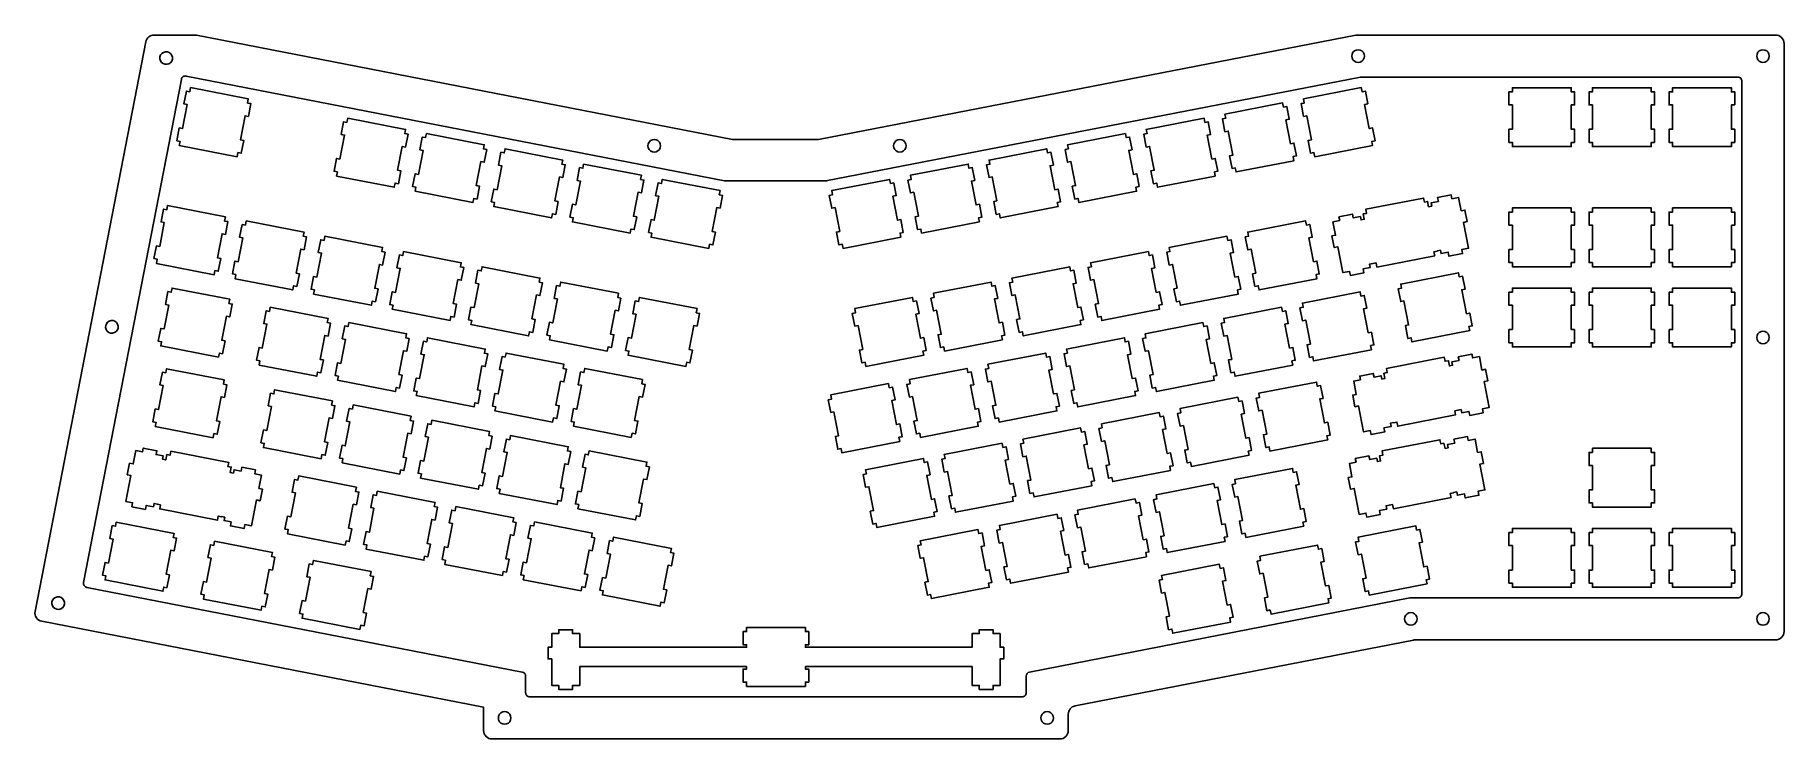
# Model space of a CAD drawing. Header units: millimetres. Extents: x -191 to 225, y 1 to 168.
import ezdxf

# ---------------------------------------------------------------- set-up
doc = ezdxf.new("R2010")
doc.units = ezdxf.units.MM
doc.layers.get('0').update_dxf_attribs({"linetype": 'CONTINUOUS'})

msp = doc.modelspace()

# ---------------------------------------------------------------- linework, layer by layer
for p, q in [((-161.18, 162.49), (-161.16, 162.96)), ((-161.05, 162.04), (-161.18, 162.49)), ((-161.16, 162.96), (-161, 163.4)), ((-161, 163.4), (-160.72, 163.77)), ((-160.72, 163.77), (-160.33, 164.03)), ((-160.33, 164.03), (-159.88, 164.16)), ((-159.88, 164.16), (-159.41, 164.14)), ((-159.41, 164.14), (-158.97, 163.98)), ((-158.97, 163.98), (-158.6, 163.69)), ((-158.6, 163.69), (-158.33, 163.3)), ((-158.22, 162.38), (-158.38, 161.94)), ((-158.33, 163.3), (-158.2, 162.85)), ((-158.2, 162.85), (-158.22, 162.38)), ((122.31, 163.15), (122.39, 163.62)), ((122.39, 162.69), (122.31, 163.15)), ((122.39, 163.62), (122.6, 164.04)), ((122.6, 162.27), (122.39, 162.69)), ((122.6, 164.04), (122.93, 164.37)), ((122.93, 161.94), (122.6, 162.27)), ((122.93, 164.37), (123.35, 164.58)), ((123.35, 164.58), (123.81, 164.65)), ((123.81, 164.65), (124.28, 164.58)), ((124.28, 164.58), (124.69, 164.37)), ((124.69, 164.37), (125.03, 164.04)), ((125.03, 162.27), (124.69, 161.94)), ((125.03, 164.04), (125.24, 163.62)), ((125.24, 162.69), (125.03, 162.27)), ((125.24, 163.62), (125.31, 163.15)), ((125.31, 163.15), (125.24, 162.69)), ((218.63, 163.15), (218.71, 163.62)), ((218.71, 162.69), (218.63, 163.15)), ((218.71, 163.62), (218.92, 164.04)), ((218.92, 162.27), (218.71, 162.69)), ((218.92, 164.04), (219.25, 164.37)), ((219.25, 161.94), (218.92, 162.27)), ((219.25, 164.37), (219.67, 164.58)), ((219.67, 164.58), (220.13, 164.65)), ((220.13, 164.65), (220.6, 164.58)), ((220.6, 164.58), (221.01, 164.37)), ((221.01, 164.37), (221.35, 164.04)), ((221.35, 162.27), (221.01, 161.94)), ((221.35, 164.04), (221.56, 163.62)), ((221.56, 162.69), (221.35, 162.27)), ((221.56, 163.62), (221.63, 163.15)), ((221.63, 163.15), (221.56, 162.69)), ((-160.79, 161.65), (-161.05, 162.04)), ((-160.42, 161.36), (-160.79, 161.65)), ((-159.98, 161.2), (-160.42, 161.36)), ((-159.51, 161.18), (-159.98, 161.2)), ((-159.06, 161.31), (-159.51, 161.18)), ((-158.67, 161.57), (-159.06, 161.31)), ((-158.38, 161.94), (-158.67, 161.57)), ((123.35, 161.73), (122.93, 161.94)), ((123.81, 161.65), (123.35, 161.73)), ((124.28, 161.73), (123.81, 161.65)), ((124.69, 161.94), (124.28, 161.73)), ((219.67, 161.73), (219.25, 161.94)), ((220.13, 161.65), (219.67, 161.73)), ((220.6, 161.73), (220.13, 161.65)), ((221.01, 161.94), (220.6, 161.73)), ((-173.92, 99.5), (-173.63, 99.87)), ((-173.63, 99.87), (-173.24, 100.13)), ((-173.24, 100.13), (-172.79, 100.26)), ((-172.79, 100.26), (-172.32, 100.25)), ((-172.32, 100.25), (-171.88, 100.09)), ((-171.88, 100.09), (-171.51, 99.8)), ((-174.1, 98.59), (-174.08, 99.06)), ((-173.97, 98.14), (-174.1, 98.59)), ((-174.08, 99.06), (-173.92, 99.5)), ((-173.71, 97.75), (-173.97, 98.14)), ((-173.34, 97.46), (-173.71, 97.75)), ((-172.9, 97.3), (-173.34, 97.46)), ((-172.43, 97.29), (-172.9, 97.3)), ((-171.98, 97.42), (-172.43, 97.29)), ((-171.59, 97.68), (-171.98, 97.42)), ((-171.3, 98.05), (-171.59, 97.68)), ((-171.51, 99.8), (-171.25, 99.41)), ((-171.14, 98.49), (-171.3, 98.05)), ((-171.25, 99.41), (-171.12, 98.96)), ((-171.12, 98.96), (-171.14, 98.49)), ((218.63, 96.24), (218.71, 96.7)), ((218.71, 95.78), (218.63, 96.24)), ((218.71, 96.7), (218.92, 97.12)), ((218.92, 95.36), (218.71, 95.78)), ((218.92, 97.12), (219.25, 97.45)), ((219.25, 97.45), (219.67, 97.67)), ((219.67, 97.67), (220.13, 97.74)), ((220.13, 97.74), (220.6, 97.67)), ((220.6, 97.67), (221.01, 97.45)), ((221.01, 97.45), (221.35, 97.12)), ((221.35, 97.12), (221.56, 96.7)), ((221.56, 95.78), (221.35, 95.36)), ((221.56, 96.7), (221.63, 96.24)), ((221.63, 96.24), (221.56, 95.78)), ((219.25, 95.03), (218.92, 95.36)), ((219.67, 94.81), (219.25, 95.03)), ((220.13, 94.74), (219.67, 94.81)), ((220.6, 94.81), (220.13, 94.74)), ((221.01, 95.03), (220.6, 94.81)), ((221.35, 95.36), (221.01, 95.03)), ((-186.87, 32.91), (-186.85, 33.38)), ((-186.85, 33.38), (-186.69, 33.82)), ((-186.69, 33.82), (-186.4, 34.19)), ((-186.4, 34.19), (-186.01, 34.45)), ((-186.01, 34.45), (-185.56, 34.58)), ((-185.56, 34.58), (-185.09, 34.56)), ((-185.09, 34.56), (-184.65, 34.4)), ((-184.65, 34.4), (-184.28, 34.12)), ((-184.28, 34.12), (-184.02, 33.73)), ((-184.02, 33.73), (-183.89, 33.28)), ((-186.74, 32.46), (-186.87, 32.91)), ((-186.47, 32.07), (-186.74, 32.46)), ((-186.1, 31.78), (-186.47, 32.07)), ((-185.66, 31.62), (-186.1, 31.78)), ((-185.19, 31.6), (-185.66, 31.62)), ((-184.74, 31.73), (-185.19, 31.6)), ((-184.35, 31.99), (-184.74, 31.73)), ((-184.06, 32.36), (-184.35, 31.99)), ((-183.9, 32.81), (-184.06, 32.36)), ((-183.89, 33.28), (-183.9, 32.81)), ((134.85, 29.33), (134.93, 29.79)), ((134.93, 28.86), (134.85, 29.33)), ((134.93, 29.79), (135.14, 30.21)), ((135.14, 30.21), (135.47, 30.54)), ((135.47, 30.54), (135.89, 30.75)), ((135.89, 30.75), (136.35, 30.83)), ((136.35, 30.83), (136.82, 30.75)), ((136.82, 30.75), (137.23, 30.54)), ((137.23, 30.54), (137.57, 30.21)), ((137.57, 30.21), (137.78, 29.79)), ((137.78, 29.79), (137.85, 29.33)), ((137.85, 29.33), (137.78, 28.86)), ((218.63, 29.33), (218.71, 29.79)), ((218.71, 28.86), (218.63, 29.33)), ((218.71, 29.79), (218.92, 30.21)), ((218.92, 30.21), (219.25, 30.54)), ((219.25, 30.54), (219.67, 30.75)), ((219.67, 30.75), (220.13, 30.83)), ((220.13, 30.83), (220.6, 30.75)), ((220.6, 30.75), (221.01, 30.54)), ((221.01, 30.54), (221.35, 30.21)), ((221.35, 30.21), (221.56, 29.79)), ((221.56, 29.79), (221.63, 29.33)), ((221.63, 29.33), (221.56, 28.86)), ((135.14, 28.45), (134.93, 28.86)), ((135.47, 28.11), (135.14, 28.45)), ((135.89, 27.9), (135.47, 28.11)), ((136.35, 27.83), (135.89, 27.9)), ((136.82, 27.9), (136.35, 27.83)), ((137.23, 28.11), (136.82, 27.9)), ((137.57, 28.45), (137.23, 28.11)), ((137.78, 28.86), (137.57, 28.45)), ((218.92, 28.45), (218.71, 28.86)), ((219.25, 28.11), (218.92, 28.45)), ((219.67, 27.9), (219.25, 28.11)), ((220.13, 27.83), (219.67, 27.9)), ((220.6, 27.9), (220.13, 27.83)), ((221.01, 28.11), (220.6, 27.9)), ((221.35, 28.45), (221.01, 28.11)), ((221.56, 28.86), (221.35, 28.45))]:
    msp.add_line(p, q)
for points in [[(225.13, 26.33), (225.13, 166.15, 0.414214), (223.13, 168.15), (123.7, 168.15, 0.047906), (123.32, 168.12), (-4.53, 143.33, -0.047922), (-4.91, 143.3), (-24.58, 143.3, -0.048018), (-24.96, 143.33), (-152.46, 168.12, 0.048033), (-152.84, 168.15), (-162.57, 168.15, 0.359037), (-164.53, 166.54), (-190.86, 31.1, 0.414214), (-189.28, 28.76), (-84.18, 8.33), (-84.18, 2.78, 0.414214), (-82.18, 0.78), (52.88, 0.78, 0.414214), (54.88, 2.78), (54.88, 6.68, -0.359037), (56.5, 8.64), (137, 24.29, -0.048033), (137.38, 24.33), (223.13, 24.33, 0.414214)], [(-73.18, 10.78), (43.88, 10.78, 0.414214), (44.88, 11.78), (44.88, 15.72, -0.35895), (45.69, 16.7), (136.13, 34.31, -0.048111), (136.32, 34.33), (214.13, 34.33, 0.414214), (215.13, 35.33), (215.13, 157.15, 0.414214), (214.13, 158.15), (124.56, 158.15, 0.047906), (124.37, 158.13), (-2.82, 133.48), (-26.49, 133.48, -0.048012), (-26.87, 133.52), (-154.91, 158.4, 0.414214), (-156.08, 157.61), (-179.33, 38, 0.414215), (-178.54, 36.83), (-74.99, 16.7, -0.359038), (-74.18, 15.72), (-74.18, 11.78, 0.414214)]]:
    msp.add_lwpolyline(points, format="xyb", close=True)
for points in [[(-160.79, 161.65), (-160.42, 161.36), (-159.98, 161.2), (-159.51, 161.18), (-159.06, 161.31), (-158.67, 161.57), (-158.38, 161.94), (-158.22, 162.38), (-158.2, 162.85), (-158.33, 163.3), (-158.6, 163.69), (-158.97, 163.98), (-159.41, 164.14), (-159.88, 164.16), (-160.33, 164.03), (-160.72, 163.77), (-161, 163.4), (-161.16, 162.96), (-161.18, 162.49), (-161.05, 162.04)], [(122.93, 161.94), (123.35, 161.73), (123.81, 161.65), (124.28, 161.73), (124.69, 161.94), (125.03, 162.27), (125.24, 162.69), (125.31, 163.15), (125.24, 163.62), (125.03, 164.04), (124.69, 164.37), (124.28, 164.58), (123.81, 164.65), (123.35, 164.58), (122.93, 164.37), (122.6, 164.04), (122.39, 163.62), (122.31, 163.15), (122.39, 162.69), (122.6, 162.27)], [(221.56, 162.69), (221.63, 163.15), (221.56, 163.62), (221.35, 164.04), (221.01, 164.37), (220.6, 164.58), (220.13, 164.65), (219.67, 164.58), (219.25, 164.37), (218.92, 164.04), (218.71, 163.62), (218.63, 163.15), (218.71, 162.69), (218.92, 162.27), (219.25, 161.94), (219.67, 161.73), (220.13, 161.65), (220.6, 161.73), (221.01, 161.94), (221.35, 162.27)], [(-157.16, 143.03), (-156.37, 142.87), (-156.56, 141.89), (-142.82, 139.22), (-142.63, 140.2), (-141.84, 140.05), (-141.25, 143.09), (-142.04, 143.25), (-140.93, 148.94), (-140.14, 148.79), (-139.55, 151.83), (-140.34, 151.98), (-140.15, 152.97), (-153.89, 155.64), (-154.08, 154.65), (-154.87, 154.81), (-155.46, 151.76), (-154.67, 151.61), (-155.78, 145.92), (-156.56, 146.07)], [(126.15, 151.76), (125.56, 154.81), (124.77, 154.65), (124.58, 155.64), (110.84, 152.97), (111.03, 151.98), (110.25, 151.83), (110.84, 148.79), (111.62, 148.94), (112.73, 143.25), (111.94, 143.09), (112.54, 140.05), (113.32, 140.2), (113.51, 139.22), (127.25, 141.89), (127.06, 142.87), (127.85, 143.03), (127.26, 146.07), (126.47, 145.92), (125.36, 151.61)], [(160.51, 151.53), (160.51, 145.73), (159.71, 145.73), (159.71, 142.63), (160.51, 142.63), (160.51, 141.63), (174.51, 141.63), (174.51, 142.63), (175.31, 142.63), (175.31, 145.73), (174.51, 145.73), (174.51, 151.53), (175.31, 151.53), (175.31, 154.63), (174.51, 154.63), (174.51, 155.63), (160.51, 155.63), (160.51, 154.63), (159.71, 154.63), (159.71, 151.53)], [(193.56, 151.53), (194.36, 151.53), (194.36, 154.63), (193.56, 154.63), (193.56, 155.63), (179.56, 155.63), (179.56, 154.63), (178.76, 154.63), (178.76, 151.53), (179.56, 151.53), (179.56, 145.73), (178.76, 145.73), (178.76, 142.63), (179.56, 142.63), (179.56, 141.63), (193.56, 141.63), (193.56, 142.63), (194.36, 142.63), (194.36, 145.73), (193.56, 145.73)], [(213.41, 151.53), (213.41, 154.63), (212.61, 154.63), (212.61, 155.63), (198.61, 155.63), (198.61, 154.63), (197.81, 154.63), (197.81, 151.53), (198.61, 151.53), (198.61, 145.73), (197.81, 145.73), (197.81, 142.63), (198.61, 142.63), (198.61, 141.63), (212.61, 141.63), (212.61, 142.63), (213.41, 142.63), (213.41, 145.73), (212.61, 145.73), (212.61, 151.53)], [(106.66, 147.98), (107.45, 148.13), (106.86, 151.17), (106.07, 151.02), (105.88, 152), (92.14, 149.33), (92.33, 148.35), (91.55, 148.2), (92.14, 145.15), (92.92, 145.31), (94.03, 139.61), (93.24, 139.46), (93.84, 136.42), (94.62, 136.57), (94.81, 135.59), (108.55, 138.26), (108.36, 139.24), (109.15, 139.39), (108.56, 142.44), (107.77, 142.28)], [(-118.38, 138.65), (-119.16, 138.8), (-119.76, 135.76), (-118.97, 135.6), (-119.16, 134.62), (-105.42, 131.95), (-105.23, 132.93), (-104.44, 132.78), (-103.85, 135.82), (-104.64, 135.98), (-103.53, 141.67), (-102.74, 141.52), (-102.15, 144.56), (-102.94, 144.71), (-102.75, 145.7), (-116.49, 148.37), (-116.68, 147.38), (-117.47, 147.54), (-118.06, 144.49), (-117.27, 144.34)], [(89.85, 134.62), (89.66, 135.6), (90.45, 135.76), (89.86, 138.8), (89.07, 138.65), (87.96, 144.34), (88.75, 144.49), (88.16, 147.54), (87.37, 147.38), (87.18, 148.37), (73.44, 145.7), (73.63, 144.71), (72.85, 144.56), (73.44, 141.52), (74.22, 141.67), (75.33, 135.98), (74.54, 135.82), (75.14, 132.78), (75.92, 132.93), (76.11, 131.95)], [(-99.68, 135.01), (-100.46, 135.17), (-101.06, 132.12), (-100.27, 131.97), (-100.46, 130.99), (-86.72, 128.32), (-86.53, 129.3), (-85.74, 129.15), (-85.15, 132.19), (-85.94, 132.34), (-84.83, 138.04), (-84.04, 137.88), (-83.45, 140.93), (-84.24, 141.08), (-84.05, 142.06), (-97.79, 144.73), (-97.98, 143.75), (-98.77, 143.9), (-99.36, 140.86), (-98.57, 140.71)], [(-44.8, 142.71), (-45.02, 142.29), (-45.09, 141.83), (-45.02, 141.36), (-44.8, 140.95), (-44.47, 140.61), (-44.05, 140.4), (-43.59, 140.33), (-43.12, 140.4), (-42.71, 140.61), (-42.38, 140.95), (-42.16, 141.36), (-42.09, 141.83), (-42.16, 142.29), (-42.38, 142.71), (-42.71, 143.04), (-43.12, 143.25), (-43.59, 143.33), (-44.05, 143.25), (-44.47, 143.04)], [(14.37, 143.25), (13.95, 143.04), (13.62, 142.71), (13.4, 142.29), (13.33, 141.83), (13.4, 141.36), (13.62, 140.95), (13.95, 140.61), (14.37, 140.4), (14.83, 140.33), (15.29, 140.4), (15.71, 140.61), (16.04, 140.95), (16.26, 141.36), (16.33, 141.83), (16.26, 142.29), (16.04, 142.71), (15.71, 143.04), (15.29, 143.25), (14.83, 143.33)], [(71.75, 132.12), (71.16, 135.17), (70.37, 135.01), (69.26, 140.71), (70.05, 140.86), (69.46, 143.9), (68.67, 143.75), (68.48, 144.73), (54.74, 142.06), (54.93, 141.08), (54.15, 140.93), (54.74, 137.88), (55.52, 138.04), (56.63, 132.34), (55.84, 132.19), (56.44, 129.15), (57.22, 129.3), (57.41, 128.32), (71.15, 130.99), (70.96, 131.97)], [(-80.07, 140.27), (-80.66, 137.22), (-79.87, 137.07), (-80.98, 131.38), (-81.76, 131.53), (-82.36, 128.49), (-81.57, 128.33), (-81.76, 127.35), (-68.02, 124.68), (-67.83, 125.66), (-67.04, 125.51), (-66.45, 128.55), (-67.24, 128.71), (-66.13, 134.4), (-65.34, 134.25), (-64.75, 137.29), (-65.54, 137.44), (-65.35, 138.43), (-79.09, 141.1), (-79.28, 140.11)], [(-60.39, 137.46), (-60.58, 136.48), (-61.37, 136.63), (-61.96, 133.59), (-61.17, 133.44), (-62.28, 127.74), (-63.06, 127.9), (-63.66, 124.85), (-62.87, 124.7), (-63.06, 123.72), (-49.32, 121.05), (-49.13, 122.03), (-48.34, 121.88), (-47.75, 124.92), (-48.54, 125.07), (-47.43, 130.77), (-46.64, 130.61), (-46.05, 133.66), (-46.84, 133.81), (-46.65, 134.79)], [(33.75, 123.72), (33.56, 124.7), (34.35, 124.85), (33.76, 127.9), (32.97, 127.74), (31.86, 133.44), (32.65, 133.59), (32.06, 136.63), (31.27, 136.48), (31.08, 137.46), (17.34, 134.79), (17.53, 133.81), (16.75, 133.66), (17.34, 130.61), (18.12, 130.77), (19.23, 125.07), (18.44, 124.92), (19.04, 121.88), (19.82, 122.03), (20.01, 121.05)], [(37.93, 128.71), (37.14, 128.55), (37.74, 125.51), (38.52, 125.66), (38.71, 124.68), (52.45, 127.35), (52.26, 128.33), (53.05, 128.49), (52.46, 131.53), (51.67, 131.38), (50.56, 137.07), (51.35, 137.22), (50.76, 140.27), (49.97, 140.11), (49.78, 141.1), (36.04, 138.43), (36.23, 137.44), (35.45, 137.29), (36.04, 134.25), (36.82, 134.4)], [(-27.94, 126.98), (-27.35, 130.02), (-28.14, 130.17), (-27.95, 131.16), (-41.69, 133.83), (-41.88, 132.84), (-42.67, 133), (-43.26, 129.95), (-42.47, 129.8), (-43.58, 124.11), (-44.36, 124.26), (-44.96, 121.22), (-44.17, 121.06), (-44.36, 120.08), (-30.62, 117.41), (-30.43, 118.39), (-29.64, 118.24), (-29.05, 121.28), (-29.84, 121.44), (-28.73, 127.13)], [(12.57, 132.84), (12.38, 133.83), (-1.36, 131.16), (-1.17, 130.17), (-1.95, 130.02), (-1.36, 126.98), (-0.58, 127.13), (0.53, 121.44), (-0.26, 121.29), (0.34, 118.24), (1.12, 118.39), (1.31, 117.41), (15.05, 120.08), (14.86, 121.06), (15.65, 121.22), (15.06, 124.26), (14.27, 124.11), (13.16, 129.8), (13.95, 129.96), (13.36, 133)], [(128.31, 112.99), (142.06, 115.66), (141.87, 116.64), (142.65, 116.79), (142.65, 116.82), (143.41, 116.97), (143.56, 116.19), (145.25, 116.52), (145.44, 115.55), (148.68, 116.18), (148.49, 117.15), (150.09, 117.46), (148.89, 123.61), (149.75, 123.78), (149.22, 126.53), (148.36, 126.36), (147.74, 129.53), (146.15, 129.22), (145.97, 130.12), (142.73, 129.49), (142.91, 128.59), (141.21, 128.26), (141.36, 127.48), (140.6, 127.33), (140.36, 128.57), (139.58, 128.42), (139.38, 129.4), (125.64, 126.73), (125.83, 125.75), (125.05, 125.6), (125.29, 124.35), (124.53, 124.2), (124.38, 124.99), (122.68, 124.66), (122.51, 125.56), (119.27, 124.93), (119.44, 124.03), (117.85, 123.72), (118.47, 120.55), (117.61, 120.38), (118.14, 117.63), (119, 117.8), (120.2, 111.65), (121.79, 111.96), (121.98, 110.99), (125.22, 111.62), (125.03, 112.58), (126.72, 112.91), (126.57, 113.7), (127.33, 113.85), (127.34, 113.82), (128.12, 113.97)], [(-162.61, 114.98), (-161.82, 114.82), (-162.01, 113.84), (-148.27, 111.17), (-148.08, 112.15), (-147.3, 112), (-146.7, 115.04), (-147.49, 115.2), (-146.38, 120.89), (-145.6, 120.74), (-145.01, 123.78), (-145.79, 123.93), (-145.6, 124.92), (-159.34, 127.59), (-159.53, 126.6), (-160.32, 126.76), (-160.91, 123.71), (-160.13, 123.56), (-161.23, 117.87), (-162.02, 118.02)], [(160.51, 122.95), (160.51, 117.15), (159.71, 117.15), (159.71, 114.05), (160.51, 114.05), (160.51, 113.05), (174.51, 113.05), (174.51, 114.05), (175.31, 114.05), (175.31, 117.15), (174.51, 117.15), (174.51, 122.95), (175.31, 122.95), (175.31, 126.05), (174.51, 126.05), (174.51, 127.05), (160.51, 127.05), (160.51, 126.05), (159.71, 126.05), (159.71, 122.95)], [(179.56, 127.05), (179.56, 126.05), (178.76, 126.05), (178.76, 122.95), (179.56, 122.95), (179.56, 117.15), (178.76, 117.15), (178.76, 114.05), (179.56, 114.05), (179.56, 113.05), (193.56, 113.05), (193.56, 114.05), (194.36, 114.05), (194.36, 117.15), (193.56, 117.15), (193.56, 122.95), (194.36, 122.95), (194.36, 126.05), (193.56, 126.05), (193.56, 127.05)], [(212.61, 122.95), (213.41, 122.95), (213.41, 126.05), (212.61, 126.05), (212.61, 127.05), (198.61, 127.05), (198.61, 126.05), (197.81, 126.05), (197.81, 122.95), (198.61, 122.95), (198.61, 117.15), (197.81, 117.15), (197.81, 114.05), (198.61, 114.05), (198.61, 113.05), (212.61, 113.05), (212.61, 114.05), (213.41, 114.05), (213.41, 117.15), (212.61, 117.15)], [(-141.62, 123.12), (-142.21, 120.08), (-141.43, 119.93), (-142.53, 114.23), (-143.32, 114.39), (-143.91, 111.34), (-143.12, 111.19), (-143.31, 110.21), (-129.57, 107.54), (-129.38, 108.52), (-128.6, 108.37), (-128, 111.41), (-128.79, 111.56), (-127.68, 117.26), (-126.9, 117.1), (-126.31, 120.14), (-127.09, 120.3), (-126.9, 121.28), (-140.64, 123.95), (-140.83, 122.97)], [(98.7, 111.41), (99.29, 108.37), (100.07, 108.52), (100.26, 107.54), (114.01, 110.21), (113.82, 111.19), (114.6, 111.34), (114.01, 114.39), (113.22, 114.23), (112.12, 119.93), (112.9, 120.08), (112.31, 123.12), (111.53, 122.97), (111.33, 123.95), (97.59, 121.28), (97.78, 120.3), (97, 120.15), (97.59, 117.1), (98.38, 117.26), (99.48, 111.56)], [(-124.61, 106.57), (-110.87, 103.9), (-110.68, 104.88), (-109.9, 104.73), (-109.3, 107.77), (-110.09, 107.93), (-108.98, 113.62), (-108.2, 113.47), (-107.61, 116.51), (-108.39, 116.66), (-108.2, 117.65), (-121.94, 120.32), (-122.13, 119.33), (-122.92, 119.49), (-123.51, 116.44), (-122.73, 116.29), (-123.83, 110.6), (-124.62, 110.75), (-125.21, 107.71), (-124.42, 107.55)], [(-92.17, 100.27), (-91.98, 101.25), (-91.2, 101.1), (-90.6, 104.14), (-91.39, 104.29), (-90.28, 109.99), (-89.5, 109.83), (-88.91, 112.88), (-89.69, 113.03), (-89.5, 114.01), (-103.24, 116.68), (-103.43, 115.7), (-104.22, 115.85), (-104.81, 112.81), (-104.03, 112.66), (-105.13, 106.96), (-105.92, 107.12), (-106.51, 104.07), (-105.72, 103.92), (-105.91, 102.94)], [(60.98, 109.99), (62.08, 104.29), (61.3, 104.14), (61.89, 101.1), (62.67, 101.25), (62.86, 100.27), (76.61, 102.94), (76.42, 103.92), (77.2, 104.07), (76.61, 107.12), (75.82, 106.96), (74.72, 112.66), (75.5, 112.81), (74.91, 115.85), (74.13, 115.7), (73.93, 116.68), (60.19, 114.01), (60.38, 113.03), (59.6, 112.88), (60.19, 109.83)], [(80.78, 107.93), (80, 107.77), (80.59, 104.73), (81.37, 104.88), (81.56, 103.9), (95.31, 106.57), (95.12, 107.55), (95.9, 107.71), (95.31, 110.75), (94.52, 110.6), (93.42, 116.29), (94.2, 116.44), (93.61, 119.49), (92.83, 119.33), (92.63, 120.32), (78.89, 117.65), (79.08, 116.66), (78.3, 116.51), (78.89, 113.47), (79.68, 113.62)], [(-70.99, 109.39), (-70.8, 110.38), (-84.54, 113.05), (-84.73, 112.06), (-85.52, 112.22), (-86.11, 109.17), (-85.33, 109.02), (-86.43, 103.33), (-87.22, 103.48), (-87.81, 100.44), (-87.02, 100.28), (-87.21, 99.3), (-73.47, 96.63), (-73.28, 97.61), (-72.5, 97.46), (-71.9, 100.5), (-72.69, 100.66), (-71.58, 106.35), (-70.8, 106.2), (-70.21, 109.24)], [(43.19, 97.46), (43.97, 97.61), (44.16, 96.63), (57.91, 99.3), (57.72, 100.28), (58.5, 100.44), (57.91, 103.48), (57.12, 103.33), (56.02, 109.02), (56.8, 109.17), (56.21, 112.22), (55.43, 112.06), (55.23, 113.05), (41.49, 110.38), (41.68, 109.39), (40.9, 109.24), (41.49, 106.2), (42.28, 106.35), (43.38, 100.66), (42.6, 100.5)], [(-51.51, 105.61), (-52.29, 105.76), (-52.1, 106.74), (-65.84, 109.41), (-66.03, 108.43), (-66.82, 108.58), (-67.41, 105.54), (-66.63, 105.39), (-67.73, 99.69), (-68.52, 99.85), (-69.11, 96.8), (-68.32, 96.65), (-68.51, 95.67), (-54.77, 93), (-54.58, 93.98), (-53.8, 93.83), (-53.2, 96.87), (-53.99, 97.02), (-52.88, 102.72), (-52.1, 102.56)], [(39.21, 95.67), (39.02, 96.65), (39.8, 96.8), (39.21, 99.85), (38.42, 99.69), (37.32, 105.39), (38.1, 105.54), (37.51, 108.58), (36.73, 108.43), (36.53, 109.41), (22.79, 106.74), (22.98, 105.76), (22.2, 105.61), (22.79, 102.56), (23.58, 102.72), (24.68, 97.02), (23.9, 96.87), (24.49, 93.83), (25.27, 93.98), (25.46, 93)], [(149.26, 107.74), (148.67, 110.78), (147.89, 110.63), (147.7, 111.61), (133.95, 108.94), (134.14, 107.96), (133.36, 107.81), (133.95, 104.76), (134.73, 104.92), (135.84, 99.22), (135.06, 99.07), (135.65, 96.03), (136.43, 96.18), (136.62, 95.2), (150.37, 97.87), (150.18, 98.85), (150.96, 99), (150.37, 102.05), (149.58, 101.89), (148.48, 107.59)], [(-147.23, 91.56), (-147.04, 92.54), (-146.26, 92.39), (-145.66, 95.44), (-146.45, 95.59), (-145.34, 101.28), (-144.56, 101.13), (-143.97, 104.17), (-144.75, 104.32), (-144.56, 105.31), (-158.3, 107.98), (-158.49, 107), (-159.28, 107.15), (-159.87, 104.11), (-159.09, 103.95), (-160.19, 98.26), (-160.98, 98.41), (-161.57, 95.37), (-160.78, 95.22), (-160.97, 94.23)], [(-33.4, 103.11), (-47.14, 105.78), (-47.33, 104.79), (-48.12, 104.95), (-48.71, 101.9), (-47.93, 101.75), (-49.03, 96.06), (-49.82, 96.21), (-50.41, 93.17), (-49.62, 93.01), (-49.81, 92.03), (-36.07, 89.36), (-35.88, 90.34), (-35.1, 90.19), (-34.5, 93.23), (-35.29, 93.39), (-34.18, 99.08), (-33.4, 98.93), (-32.81, 101.97), (-33.59, 102.12)], [(18.81, 104.95), (18.03, 104.79), (17.83, 105.78), (4.09, 103.11), (4.28, 102.12), (3.5, 101.97), (4.09, 98.93), (4.88, 99.08), (5.98, 93.39), (5.2, 93.23), (5.79, 90.19), (6.57, 90.34), (6.76, 89.36), (20.51, 92.03), (20.32, 93.01), (21.1, 93.17), (20.51, 96.21), (19.72, 96.06), (18.62, 101.75), (19.4, 101.91)], [(126.21, 97.35), (125.1, 103.04), (125.89, 103.2), (125.3, 106.24), (124.51, 106.09), (124.32, 107.07), (110.58, 104.4), (110.77, 103.42), (109.98, 103.26), (110.57, 100.22), (111.36, 100.37), (112.47, 94.68), (111.68, 94.53), (112.27, 91.48), (113.06, 91.64), (113.25, 90.65), (126.99, 93.33), (126.8, 94.31), (127.59, 94.46), (127, 97.5)], [(160.51, 98.1), (159.71, 98.1), (159.71, 95), (160.51, 95), (160.51, 94), (174.51, 94), (174.51, 95), (175.31, 95), (175.31, 98.1), (174.51, 98.1), (174.51, 103.9), (175.31, 103.9), (175.31, 107), (174.51, 107), (174.51, 108), (160.51, 108), (160.51, 107), (159.71, 107), (159.71, 103.9), (160.51, 103.9)], [(178.76, 95), (179.56, 95), (179.56, 94), (193.56, 94), (193.56, 95), (194.36, 95), (194.36, 98.1), (193.56, 98.1), (193.56, 103.9), (194.36, 103.9), (194.36, 107), (193.56, 107), (193.56, 108), (179.56, 108), (179.56, 107), (178.76, 107), (178.76, 103.9), (179.56, 103.9), (179.56, 98.1), (178.76, 98.1)], [(197.81, 98.1), (197.81, 95), (198.61, 95), (198.61, 94), (212.61, 94), (212.61, 95), (213.41, 95), (213.41, 98.1), (212.61, 98.1), (212.61, 103.9), (213.41, 103.9), (213.41, 107), (212.61, 107), (212.61, 108), (198.61, 108), (198.61, 107), (197.81, 107), (197.81, 103.9), (198.61, 103.9), (198.61, 98.1)], [(-173.24, 100.13), (-173.63, 99.87), (-173.92, 99.5), (-174.08, 99.06), (-174.1, 98.59), (-173.97, 98.14), (-173.71, 97.75), (-173.34, 97.46), (-172.9, 97.3), (-172.43, 97.29), (-171.98, 97.42), (-171.59, 97.68), (-171.3, 98.05), (-171.14, 98.49), (-171.12, 98.96), (-171.25, 99.41), (-171.51, 99.8), (-171.88, 100.09), (-172.32, 100.25), (-172.79, 100.26)], [(-137.6, 89.69), (-123.86, 87.02), (-123.67, 88), (-122.88, 87.85), (-122.29, 90.89), (-123.07, 91.04), (-121.97, 96.74), (-121.18, 96.59), (-120.59, 99.63), (-121.38, 99.78), (-121.19, 100.76), (-134.93, 103.43), (-135.12, 102.45), (-135.9, 102.6), (-136.49, 99.56), (-135.71, 99.41), (-136.82, 93.72), (-137.6, 93.87), (-138.19, 90.82), (-137.41, 90.67)], [(93.77, 91.04), (92.98, 90.89), (93.57, 87.85), (94.36, 88), (94.55, 87.02), (108.29, 89.69), (108.1, 90.67), (108.89, 90.82), (108.3, 93.87), (107.51, 93.72), (106.4, 99.41), (107.19, 99.56), (106.6, 102.6), (105.81, 102.45), (105.62, 103.43), (91.88, 100.76), (92.07, 99.78), (91.28, 99.63), (91.87, 96.59), (92.66, 96.74)], [(-104.37, 87.41), (-103.27, 93.1), (-102.48, 92.95), (-101.89, 95.99), (-102.68, 96.15), (-102.49, 97.13), (-116.23, 99.8), (-116.42, 98.82), (-117.2, 98.97), (-117.79, 95.93), (-117.01, 95.77), (-118.12, 90.08), (-118.9, 90.23), (-119.49, 87.19), (-118.71, 87.04), (-118.9, 86.06), (-105.16, 83.39), (-104.97, 84.37), (-104.18, 84.21), (-103.59, 87.26)], [(-100.2, 82.42), (-86.46, 79.75), (-86.27, 80.73), (-85.48, 80.58), (-84.89, 83.62), (-85.67, 83.77), (-84.57, 89.47), (-83.78, 89.32), (-83.19, 92.36), (-83.98, 92.51), (-83.79, 93.49), (-97.53, 96.16), (-97.72, 95.18), (-98.5, 95.33), (-99.09, 92.29), (-98.31, 92.14), (-99.42, 86.45), (-100.2, 86.6), (-100.79, 83.55), (-100.01, 83.4)], [(56.37, 83.77), (55.58, 83.62), (56.17, 80.58), (56.96, 80.73), (57.15, 79.75), (70.89, 82.42), (70.7, 83.4), (71.49, 83.55), (70.9, 86.6), (70.11, 86.45), (69, 92.14), (69.79, 92.29), (69.2, 95.33), (68.41, 95.18), (68.22, 96.16), (54.48, 93.49), (54.67, 92.51), (53.88, 92.36), (54.48, 89.32), (55.26, 89.47)], [(74.28, 87.26), (74.87, 84.21), (75.66, 84.37), (75.85, 83.39), (89.59, 86.06), (89.4, 87.04), (90.19, 87.19), (89.6, 90.23), (88.81, 90.08), (87.7, 95.77), (88.49, 95.93), (87.9, 98.97), (87.11, 98.82), (86.92, 99.8), (73.18, 97.13), (73.37, 96.15), (72.58, 95.99), (73.18, 92.95), (73.96, 93.1), (75.07, 87.41)], [(220.6, 97.67), (220.13, 97.74), (219.67, 97.67), (219.25, 97.45), (218.92, 97.12), (218.71, 96.7), (218.63, 96.24), (218.71, 95.78), (218.92, 95.36), (219.25, 95.03), (219.67, 94.81), (220.13, 94.74), (220.6, 94.81), (221.01, 95.03), (221.35, 95.36), (221.56, 95.78), (221.63, 96.24), (221.56, 96.7), (221.35, 97.12), (221.01, 97.45)], [(-79.02, 91.55), (-79.8, 91.7), (-80.39, 88.66), (-79.61, 88.5), (-80.72, 82.81), (-81.5, 82.96), (-82.09, 79.92), (-81.31, 79.77), (-81.5, 78.79), (-67.76, 76.12), (-67.57, 77.1), (-66.78, 76.94), (-66.19, 79.99), (-66.98, 80.14), (-65.87, 85.83), (-65.08, 85.68), (-64.49, 88.72), (-65.28, 88.88), (-65.09, 89.86), (-78.83, 92.53)], [(38.45, 76.12), (52.19, 78.79), (52, 79.77), (52.79, 79.92), (52.2, 82.96), (51.41, 82.81), (50.3, 88.5), (51.09, 88.66), (50.5, 91.7), (49.71, 91.55), (49.52, 92.53), (35.78, 89.86), (35.97, 88.88), (35.18, 88.72), (35.78, 85.68), (36.56, 85.83), (37.67, 80.14), (36.88, 79.99), (37.47, 76.94), (38.26, 77.1)], [(148.34, 79.12), (148.49, 78.33), (150.18, 78.66), (150.37, 77.7), (153.61, 78.33), (153.42, 79.29), (155.02, 79.6), (153.82, 85.76), (154.68, 85.92), (154.15, 88.67), (153.29, 88.5), (152.67, 91.68), (151.08, 91.37), (150.9, 92.27), (147.66, 91.64), (147.84, 90.74), (146.15, 90.41), (146.3, 89.62), (145.54, 89.47), (145.29, 90.72), (144.51, 90.57), (144.32, 91.55), (130.58, 88.88), (130.77, 87.9), (129.98, 87.74), (130.22, 86.5), (129.46, 86.35), (129.31, 87.13), (127.62, 86.81), (127.44, 87.71), (124.2, 87.08), (124.38, 86.18), (122.78, 85.87), (123.4, 82.69), (122.54, 82.53), (123.07, 79.78), (123.93, 79.95), (125.13, 73.79), (126.72, 74.1), (126.91, 73.14), (130.15, 73.77), (129.96, 74.73), (131.66, 75.06), (131.5, 75.85), (132.27, 75.99), (132.27, 75.96), (133.06, 76.12), (133.25, 75.14), (146.99, 77.81), (146.8, 78.79), (147.58, 78.94), (147.58, 78.97)], [(-148.53, 72.41), (-148.34, 73.39), (-147.55, 73.24), (-146.96, 76.28), (-147.75, 76.43), (-146.64, 82.13), (-145.85, 81.97), (-145.26, 85.02), (-146.05, 85.17), (-145.86, 86.15), (-159.6, 88.82), (-159.79, 87.84), (-160.58, 87.99), (-161.17, 84.95), (-160.38, 84.8), (-161.49, 79.1), (-162.27, 79.26), (-162.87, 76.21), (-162.08, 76.06), (-162.27, 75.08)], [(-49.06, 72.48), (-48.87, 73.46), (-48.08, 73.31), (-47.49, 76.35), (-48.28, 76.5), (-47.17, 82.2), (-46.38, 82.05), (-45.79, 85.09), (-46.58, 85.24), (-46.39, 86.22), (-60.13, 88.89), (-60.32, 87.91), (-61.1, 88.06), (-61.7, 85.02), (-60.91, 84.87), (-62.02, 79.18), (-62.8, 79.33), (-63.39, 76.28), (-62.61, 76.13), (-62.8, 75.15)], [(17.86, 82.2), (18.97, 76.5), (18.18, 76.35), (18.77, 73.31), (19.56, 73.46), (19.75, 72.48), (33.49, 75.15), (33.3, 76.13), (34.09, 76.29), (33.5, 79.33), (32.71, 79.18), (31.6, 84.87), (32.39, 85.02), (31.8, 88.06), (31.01, 87.91), (30.82, 88.89), (17.08, 86.22), (17.27, 85.24), (16.48, 85.09), (17.08, 82.05)], [(-135.46, 79.95), (-134.67, 79.8), (-135.78, 74.11), (-136.56, 74.26), (-137.15, 71.22), (-136.37, 71.06), (-136.56, 70.08), (-122.82, 67.41), (-122.63, 68.39), (-121.84, 68.24), (-121.25, 71.28), (-122.03, 71.44), (-120.93, 77.13), (-120.14, 76.98), (-119.55, 80.02), (-120.34, 80.17), (-120.15, 81.15), (-133.89, 83.82), (-134.08, 82.84), (-134.86, 83)], [(-0.84, 78.56), (0.27, 72.87), (-0.52, 72.72), (0.07, 69.67), (0.86, 69.83), (1.05, 68.85), (14.79, 71.52), (14.6, 72.5), (15.39, 72.65), (14.79, 75.69), (14.01, 75.54), (12.9, 81.23), (13.69, 81.39), (13.1, 84.43), (12.31, 84.28), (12.12, 85.26), (-1.62, 82.59), (-1.43, 81.61), (-2.22, 81.45), (-1.62, 78.41)], [(115.5, 81.77), (114.91, 84.81), (114.12, 84.66), (113.93, 85.64), (100.19, 82.97), (100.38, 81.99), (99.59, 81.84), (100.18, 78.79), (100.97, 78.95), (102.08, 73.25), (101.29, 73.1), (101.88, 70.06), (102.67, 70.21), (102.86, 69.23), (116.6, 71.9), (116.41, 72.88), (117.2, 73.03), (116.6, 76.08), (115.82, 75.92), (114.71, 81.62)], [(-117.86, 66.45), (-104.12, 63.78), (-103.93, 64.76), (-103.14, 64.6), (-102.55, 67.65), (-103.33, 67.8), (-102.23, 73.49), (-101.44, 73.34), (-100.85, 76.38), (-101.64, 76.54), (-101.45, 77.52), (-115.19, 80.19), (-115.38, 79.21), (-116.16, 79.36), (-116.76, 76.32), (-115.97, 76.17), (-117.08, 70.47), (-117.86, 70.62), (-118.45, 67.58), (-117.67, 67.43)], [(96.21, 81.18), (95.42, 81.03), (95.23, 82.01), (81.49, 79.34), (81.68, 78.35), (80.89, 78.2), (81.49, 75.16), (82.27, 75.31), (83.38, 69.62), (82.59, 69.47), (83.18, 66.42), (83.97, 66.57), (84.16, 65.59), (97.9, 68.27), (97.71, 69.25), (98.5, 69.4), (97.9, 72.44), (97.12, 72.29), (96.01, 77.98), (96.8, 78.14)], [(-98.97, 63.79), (-99.16, 62.81), (-85.42, 60.14), (-85.23, 61.12), (-84.44, 60.97), (-83.85, 64.01), (-84.63, 64.17), (-83.53, 69.86), (-82.74, 69.71), (-82.15, 72.75), (-82.94, 72.9), (-82.75, 73.88), (-96.49, 76.56), (-96.68, 75.57), (-97.46, 75.73), (-98.06, 72.68), (-97.27, 72.53), (-98.38, 66.84), (-99.16, 66.99), (-99.75, 63.95)], [(62.98, 74.72), (62.19, 74.57), (62.79, 71.52), (63.57, 71.68), (64.68, 65.98), (63.89, 65.83), (64.48, 62.79), (65.27, 62.94), (65.46, 61.96), (79.2, 64.63), (79.01, 65.61), (79.8, 65.76), (79.21, 68.81), (78.42, 68.65), (77.31, 74.35), (78.1, 74.5), (77.51, 77.54), (76.72, 77.39), (76.53, 78.37), (62.79, 75.7)], [(-65.74, 57.33), (-65.15, 60.38), (-65.93, 60.53), (-64.83, 66.22), (-64.04, 66.07), (-63.45, 69.11), (-64.24, 69.27), (-64.05, 70.25), (-77.79, 72.92), (-77.98, 71.94), (-78.76, 72.09), (-79.36, 69.05), (-78.57, 68.9), (-79.68, 63.2), (-80.46, 63.35), (-81.05, 60.31), (-80.27, 60.16), (-80.46, 59.18), (-66.72, 56.51), (-66.53, 57.49)], [(40.7, 67.23), (40.11, 70.27), (39.32, 70.12), (39.13, 71.1), (25.39, 68.43), (25.58, 67.45), (24.79, 67.3), (25.39, 64.25), (26.17, 64.41), (27.28, 58.71), (26.49, 58.56), (27.08, 55.52), (27.87, 55.67), (28.06, 54.69), (41.8, 57.36), (41.61, 58.34), (42.4, 58.49), (41.8, 61.54), (41.02, 61.38), (39.91, 67.08)], [(44.09, 72.07), (44.28, 71.08), (43.49, 70.93), (44.09, 67.89), (44.87, 68.04), (45.98, 62.35), (45.19, 62.2), (45.78, 59.15), (46.57, 59.3), (46.76, 58.32), (60.5, 61), (60.31, 61.98), (61.1, 62.13), (60.51, 65.17), (59.72, 65.02), (58.61, 70.71), (59.4, 70.87), (58.81, 73.91), (58.02, 73.76), (57.83, 74.74)], [(131.22, 56.38), (131.23, 56.35), (132.02, 56.51), (132.21, 55.53), (145.95, 58.2), (145.76, 59.18), (146.54, 59.33), (146.54, 59.36), (147.3, 59.51), (147.45, 58.72), (149.14, 59.05), (149.33, 58.09), (152.57, 58.72), (152.38, 59.68), (153.98, 59.99), (152.78, 66.15), (153.64, 66.31), (153.11, 69.06), (152.25, 68.9), (151.63, 72.07), (150.04, 71.76), (149.86, 72.66), (146.62, 72.03), (146.8, 71.13), (145.1, 70.8), (145.26, 70.01), (144.5, 69.87), (144.25, 71.11), (143.47, 70.96), (143.28, 71.94), (129.54, 69.27), (129.73, 68.29), (128.94, 68.13), (129.18, 66.89), (128.42, 66.74), (128.27, 67.53), (126.58, 67.2), (126.4, 68.1), (123.16, 67.47), (123.34, 66.57), (121.74, 66.26), (122.36, 63.09), (121.5, 62.92), (122.03, 60.17), (122.89, 60.34), (124.09, 54.18), (125.68, 54.49), (125.87, 53.53), (129.11, 54.16), (128.92, 55.12), (130.62, 55.45), (130.46, 56.24)], [(-144.21, 52.4), (-144.39, 51.43), (-141.15, 50.8), (-140.97, 51.77), (-139.37, 51.46), (-138.17, 57.61), (-137.32, 57.44), (-136.78, 60.19), (-137.64, 60.36), (-137.02, 63.53), (-138.62, 63.84), (-138.44, 64.74), (-141.68, 65.37), (-141.86, 64.47), (-143.55, 64.8), (-143.71, 64.01), (-144.47, 64.16), (-144.22, 65.41), (-145.01, 65.56), (-144.82, 66.54), (-158.56, 69.21), (-158.75, 68.23), (-159.54, 68.38), (-159.78, 67.14), (-160.54, 67.29), (-160.39, 68.07), (-162.08, 68.4), (-161.91, 69.3), (-165.14, 69.93), (-165.32, 69.03), (-166.92, 69.34), (-167.53, 66.17), (-168.39, 66.34), (-168.93, 63.59), (-168.07, 63.42), (-169.26, 57.27), (-167.67, 56.96), (-167.85, 55.99), (-164.61, 55.36), (-164.43, 56.33), (-162.73, 56), (-162.58, 56.78), (-161.82, 56.64), (-161.83, 56.61), (-161.04, 56.45), (-161.23, 55.47), (-147.49, 52.8), (-147.3, 53.78), (-146.51, 53.63), (-146.51, 53.66), (-145.75, 53.51), (-145.9, 52.72)], [(-61.76, 59.72), (-62.35, 56.68), (-61.57, 56.52), (-61.76, 55.54), (-48.02, 52.87), (-47.83, 53.85), (-47.04, 53.7), (-46.45, 56.74), (-47.23, 56.9), (-46.13, 62.59), (-45.34, 62.44), (-44.75, 65.48), (-45.54, 65.63), (-45.35, 66.61), (-59.09, 69.29), (-59.28, 68.3), (-60.06, 68.46), (-60.65, 65.41), (-59.87, 65.26), (-60.98, 59.57)], [(22.91, 54.71), (23.7, 54.86), (23.1, 57.9), (22.32, 57.75), (21.21, 63.44), (22, 63.6), (21.41, 66.64), (20.62, 66.49), (20.43, 67.47), (6.69, 64.8), (6.88, 63.81), (6.09, 63.66), (6.69, 60.62), (7.47, 60.77), (8.58, 55.08), (7.79, 54.93), (8.38, 51.88), (9.17, 52.03), (9.36, 51.05), (23.1, 53.73)], [(179.56, 69.9), (179.56, 68.9), (178.76, 68.9), (178.76, 65.8), (179.56, 65.8), (179.56, 60), (178.76, 60), (178.76, 56.9), (179.56, 56.9), (179.56, 55.9), (193.56, 55.9), (193.56, 56.9), (194.36, 56.9), (194.36, 60), (193.56, 60), (193.56, 65.8), (194.36, 65.8), (194.36, 68.9), (193.56, 68.9), (193.56, 69.9)], [(-117.1, 46.89), (-116.91, 47.87), (-116.13, 47.72), (-115.53, 50.77), (-116.32, 50.92), (-115.21, 56.61), (-114.43, 56.46), (-113.84, 59.5), (-114.62, 59.65), (-114.43, 60.64), (-128.17, 63.31), (-128.36, 62.33), (-129.15, 62.48), (-129.74, 59.44), (-128.96, 59.28), (-130.06, 53.59), (-130.85, 53.74), (-131.44, 50.7), (-130.65, 50.55), (-130.84, 49.57)], [(94.66, 61.47), (93.88, 61.32), (94.47, 58.28), (95.25, 58.43), (96.36, 52.74), (95.58, 52.58), (96.17, 49.54), (96.95, 49.69), (97.14, 48.71), (110.89, 51.38), (110.7, 52.36), (111.48, 52.52), (110.89, 55.56), (110.1, 55.41), (109, 61.1), (109.78, 61.25), (109.19, 64.3), (108.41, 64.14), (108.22, 65.12), (94.47, 62.45)], [(-109.47, 59.67), (-109.66, 58.69), (-110.45, 58.84), (-111.04, 55.8), (-110.26, 55.65), (-111.36, 49.95), (-112.15, 50.11), (-112.74, 47.06), (-111.95, 46.91), (-112.14, 45.93), (-98.4, 43.26), (-98.21, 44.24), (-97.43, 44.09), (-96.83, 47.13), (-97.62, 47.28), (-96.51, 52.98), (-95.73, 52.82), (-95.14, 55.87), (-95.92, 56.02), (-95.73, 57)], [(92.78, 48.88), (92.19, 51.92), (91.4, 51.77), (90.3, 57.47), (91.08, 57.62), (90.49, 60.66), (89.71, 60.51), (89.51, 61.49), (75.77, 58.82), (75.96, 57.84), (75.18, 57.68), (75.77, 54.64), (76.56, 54.79), (77.66, 49.1), (76.88, 48.95), (77.47, 45.9), (78.25, 46.06), (78.44, 45.08), (92.19, 47.75), (92, 48.73)], [(-79.7, 39.62), (-79.51, 40.6), (-78.73, 40.45), (-78.13, 43.5), (-78.92, 43.65), (-77.81, 49.34), (-77.03, 49.19), (-76.44, 52.23), (-77.22, 52.38), (-77.03, 53.37), (-90.77, 56.04), (-90.96, 55.06), (-91.75, 55.21), (-92.34, 52.17), (-91.56, 52.01), (-92.66, 46.32), (-93.45, 46.47), (-94.04, 43.43), (-93.25, 43.28), (-93.44, 42.3)], [(53.01, 50.2), (53.8, 50.35), (53.21, 53.39), (52.42, 53.24), (52.23, 54.22), (38.49, 51.55), (38.68, 50.57), (37.89, 50.41), (38.48, 47.37), (39.27, 47.52), (40.38, 41.83), (39.59, 41.68), (40.18, 38.63), (40.97, 38.79), (41.16, 37.81), (54.9, 40.48), (54.71, 41.46), (55.5, 41.61), (54.9, 44.65), (54.12, 44.5)], [(70.81, 57.86), (57.07, 55.18), (57.26, 54.2), (56.48, 54.05), (57.07, 51.01), (57.86, 51.16), (58.96, 45.47), (58.18, 45.31), (58.77, 42.27), (59.55, 42.42), (59.74, 41.44), (73.49, 44.11), (73.3, 45.09), (74.08, 45.25), (73.49, 48.29), (72.7, 48.14), (71.6, 53.83), (72.38, 53.98), (71.79, 57.03), (71.01, 56.87)], [(-173.43, 42.61), (-174.22, 42.77), (-174.81, 39.72), (-174.03, 39.57), (-174.22, 38.59), (-160.47, 35.92), (-160.28, 36.9), (-159.5, 36.75), (-158.91, 39.79), (-159.69, 39.94), (-158.59, 45.64), (-157.8, 45.48), (-157.21, 48.53), (-157.99, 48.68), (-157.8, 49.66), (-171.55, 52.33), (-171.74, 51.35), (-172.52, 51.5), (-173.11, 48.46), (-172.33, 48.31)], [(-61, 35.99), (-60.81, 36.97), (-60.03, 36.82), (-59.43, 39.86), (-60.22, 40.01), (-59.11, 45.71), (-58.33, 45.55), (-57.74, 48.6), (-58.52, 48.75), (-58.33, 49.73), (-72.07, 52.4), (-72.26, 51.42), (-73.05, 51.57), (-73.64, 48.53), (-72.86, 48.38), (-73.96, 42.68), (-74.75, 42.84), (-75.34, 39.79), (-74.55, 39.64), (-74.74, 38.66)], [(35.3, 40.87), (34.2, 46.56), (34.98, 46.71), (34.39, 49.76), (33.61, 49.6), (33.41, 50.59), (19.67, 47.91), (19.86, 46.93), (19.08, 46.78), (19.67, 43.74), (20.45, 43.89), (21.56, 38.2), (20.78, 38.04), (21.37, 35), (22.15, 35.15), (22.34, 34.17), (36.09, 36.84), (35.9, 37.82), (36.68, 37.98), (36.09, 41.02)], [(125.71, 39.03), (124.92, 38.88), (125.51, 35.84), (126.3, 35.99), (126.49, 35.01), (140.23, 37.68), (140.04, 38.66), (140.83, 38.81), (140.24, 41.86), (139.45, 41.7), (138.34, 47.4), (139.13, 47.55), (138.54, 50.59), (137.75, 50.44), (137.56, 51.42), (123.82, 48.75), (124.01, 47.77), (123.22, 47.62), (123.82, 44.57), (124.6, 44.73)], [(174.51, 37.85), (175.31, 37.85), (175.31, 40.95), (174.51, 40.95), (174.51, 46.75), (175.31, 46.75), (175.31, 49.85), (174.51, 49.85), (174.51, 50.85), (160.51, 50.85), (160.51, 49.85), (159.71, 49.85), (159.71, 46.75), (160.51, 46.75), (160.51, 40.95), (159.71, 40.95), (159.71, 37.85), (160.51, 37.85), (160.51, 36.85), (174.51, 36.85)], [(179.56, 46.75), (179.56, 40.95), (178.76, 40.95), (178.76, 37.85), (179.56, 37.85), (179.56, 36.85), (193.56, 36.85), (193.56, 37.85), (194.36, 37.85), (194.36, 40.95), (193.56, 40.95), (193.56, 46.75), (194.36, 46.75), (194.36, 49.85), (193.56, 49.85), (193.56, 50.85), (179.56, 50.85), (179.56, 49.85), (178.76, 49.85), (178.76, 46.75)], [(213.41, 40.95), (212.61, 40.95), (212.61, 46.75), (213.41, 46.75), (213.41, 49.85), (212.61, 49.85), (212.61, 50.85), (198.61, 50.85), (198.61, 49.85), (197.81, 49.85), (197.81, 46.75), (198.61, 46.75), (198.61, 40.95), (197.81, 40.95), (197.81, 37.85), (198.61, 37.85), (198.61, 36.85), (212.61, 36.85), (212.61, 37.85), (213.41, 37.85)], [(-149.74, 43.92), (-148.95, 43.76), (-150.06, 38.07), (-150.84, 38.22), (-151.44, 35.18), (-150.65, 35.03), (-150.84, 34.05), (-137.1, 31.37), (-136.91, 32.35), (-136.12, 32.2), (-135.53, 35.25), (-136.32, 35.4), (-135.21, 41.09), (-134.42, 40.94), (-133.83, 43.98), (-134.62, 44.13), (-134.43, 45.12), (-148.17, 47.79), (-148.36, 46.81), (-149.15, 46.96)], [(-55.93, 39.2), (-56.52, 36.16), (-55.74, 36.01), (-55.93, 35.03), (-42.19, 32.35), (-42, 33.33), (-41.21, 33.18), (-40.62, 36.23), (-41.4, 36.38), (-40.3, 42.07), (-39.51, 41.92), (-38.92, 44.96), (-39.71, 45.11), (-39.51, 46.1), (-53.26, 48.77), (-53.45, 47.79), (-54.23, 47.94), (-54.83, 44.9), (-54.04, 44.74), (-55.15, 39.05)], [(102.93, 31.45), (103.12, 30.47), (116.86, 33.14), (116.67, 34.12), (117.45, 34.27), (116.86, 37.31), (116.08, 37.16), (114.97, 42.86), (115.76, 43.01), (115.16, 46.05), (114.38, 45.9), (114.19, 46.88), (100.45, 44.21), (100.64, 43.23), (99.85, 43.07), (100.44, 40.03), (101.23, 40.18), (102.33, 34.49), (101.55, 34.34), (102.14, 31.29)], [(-126.57, 33.53), (-127.36, 33.68), (-127.95, 30.64), (-127.16, 30.48), (-127.35, 29.5), (-113.61, 26.83), (-113.42, 27.81), (-112.63, 27.66), (-112.04, 30.7), (-112.83, 30.86), (-111.72, 36.55), (-110.93, 36.4), (-110.34, 39.44), (-111.13, 39.59), (-110.94, 40.57), (-124.68, 43.24), (-124.87, 42.26), (-125.66, 42.41), (-126.25, 39.37), (-125.46, 39.22)], [(91, 41.35), (90.81, 42.34), (77.07, 39.66), (77.26, 38.68), (76.47, 38.53), (77.07, 35.49), (77.85, 35.64), (78.96, 29.95), (78.17, 29.79), (78.76, 26.75), (79.55, 26.9), (79.74, 25.92), (93.48, 28.59), (93.29, 29.57), (94.08, 29.73), (93.49, 32.77), (92.7, 32.62), (91.59, 38.31), (92.38, 38.46), (91.79, 41.51)], [(-184.28, 34.12), (-184.65, 34.4), (-185.09, 34.56), (-185.56, 34.58), (-186.01, 34.45), (-186.4, 34.19), (-186.69, 33.82), (-186.85, 33.38), (-186.87, 32.91), (-186.74, 32.46), (-186.47, 32.07), (-186.1, 31.78), (-185.66, 31.62), (-185.19, 31.6), (-184.74, 31.73), (-184.35, 31.99), (-184.06, 32.36), (-183.9, 32.81), (-183.89, 33.28), (-184.02, 33.73)], [(136.82, 27.9), (137.23, 28.11), (137.57, 28.45), (137.78, 28.86), (137.85, 29.33), (137.78, 29.79), (137.57, 30.21), (137.23, 30.54), (136.82, 30.75), (136.35, 30.83), (135.89, 30.75), (135.47, 30.54), (135.14, 30.21), (134.93, 29.79), (134.85, 29.33), (134.93, 28.86), (135.14, 28.45), (135.47, 28.11), (135.89, 27.9), (136.35, 27.83)], [(219.25, 30.54), (218.92, 30.21), (218.71, 29.79), (218.63, 29.33), (218.71, 28.86), (218.92, 28.45), (219.25, 28.11), (219.67, 27.9), (220.13, 27.83), (220.6, 27.9), (221.01, 28.11), (221.35, 28.45), (221.56, 28.86), (221.63, 29.33), (221.56, 29.79), (221.35, 30.21), (221.01, 30.54), (220.6, 30.75), (220.13, 30.83), (219.67, 30.75)], [(-7.65, 18), (32.02, 18), (32.02, 13.53), (33.7, 13.53), (33.7, 12.55), (37, 12.55), (37, 13.53), (38.67, 13.53), (38.67, 19.8), (39.55, 19.8), (39.55, 22.6), (38.67, 22.6), (38.67, 25.83), (37, 25.83), (37, 26.75), (33.7, 26.75), (33.7, 25.83), (32.02, 25.83), (32.02, 22.6), (-7.65, 22.6), (-7.65, 23.2), (-6.85, 23.2), (-6.85, 26.3), (-7.65, 26.3), (-7.65, 27.3), (-21.65, 27.3), (-21.65, 26.3), (-22.45, 26.3), (-22.45, 23.2), (-21.65, 23.2), (-21.65, 22.6), (-61.33, 22.6), (-61.33, 25.83), (-63, 25.83), (-63, 26.75), (-66.3, 26.75), (-66.3, 25.83), (-67.98, 25.83), (-67.98, 22.6), (-68.85, 22.6), (-68.85, 19.8), (-67.98, 19.8), (-67.98, 13.53), (-66.3, 13.53), (-66.3, 12.55), (-63, 12.55), (-63, 13.53), (-61.33, 13.53), (-61.33, 18), (-21.65, 18), (-21.65, 17.4), (-22.45, 17.4), (-22.45, 14.3), (-21.65, 14.3), (-21.65, 13.3), (-7.65, 13.3), (-7.65, 14.3), (-6.85, 14.3), (-6.85, 17.4), (-7.65, 17.4)], [(-80.61, 6.24), (-80.68, 5.78), (-80.61, 5.31), (-80.4, 4.9), (-80.07, 4.56), (-79.65, 4.35), (-79.18, 4.28), (-78.72, 4.35), (-78.3, 4.56), (-77.97, 4.9), (-77.76, 5.31), (-77.68, 5.78), (-77.76, 6.24), (-77.97, 6.66), (-78.3, 6.99), (-78.72, 7.2), (-79.18, 7.28), (-79.65, 7.2), (-80.07, 6.99), (-80.4, 6.66)], [(50.34, 7.2), (49.88, 7.28), (49.42, 7.2), (49, 6.99), (48.66, 6.66), (48.45, 6.24), (48.38, 5.78), (48.45, 5.31), (48.66, 4.9), (49, 4.56), (49.42, 4.35), (49.88, 4.28), (50.34, 4.35), (50.76, 4.56), (51.09, 4.9), (51.3, 5.31), (51.38, 5.78), (51.3, 6.24), (51.09, 6.66), (50.76, 6.99)]]:
    msp.add_lwpolyline(points, close=True)
msp.add_arc((-2.82, 135.48), 2, 269.995, 280.9871)

doc.saveas('drawing.dxf')
